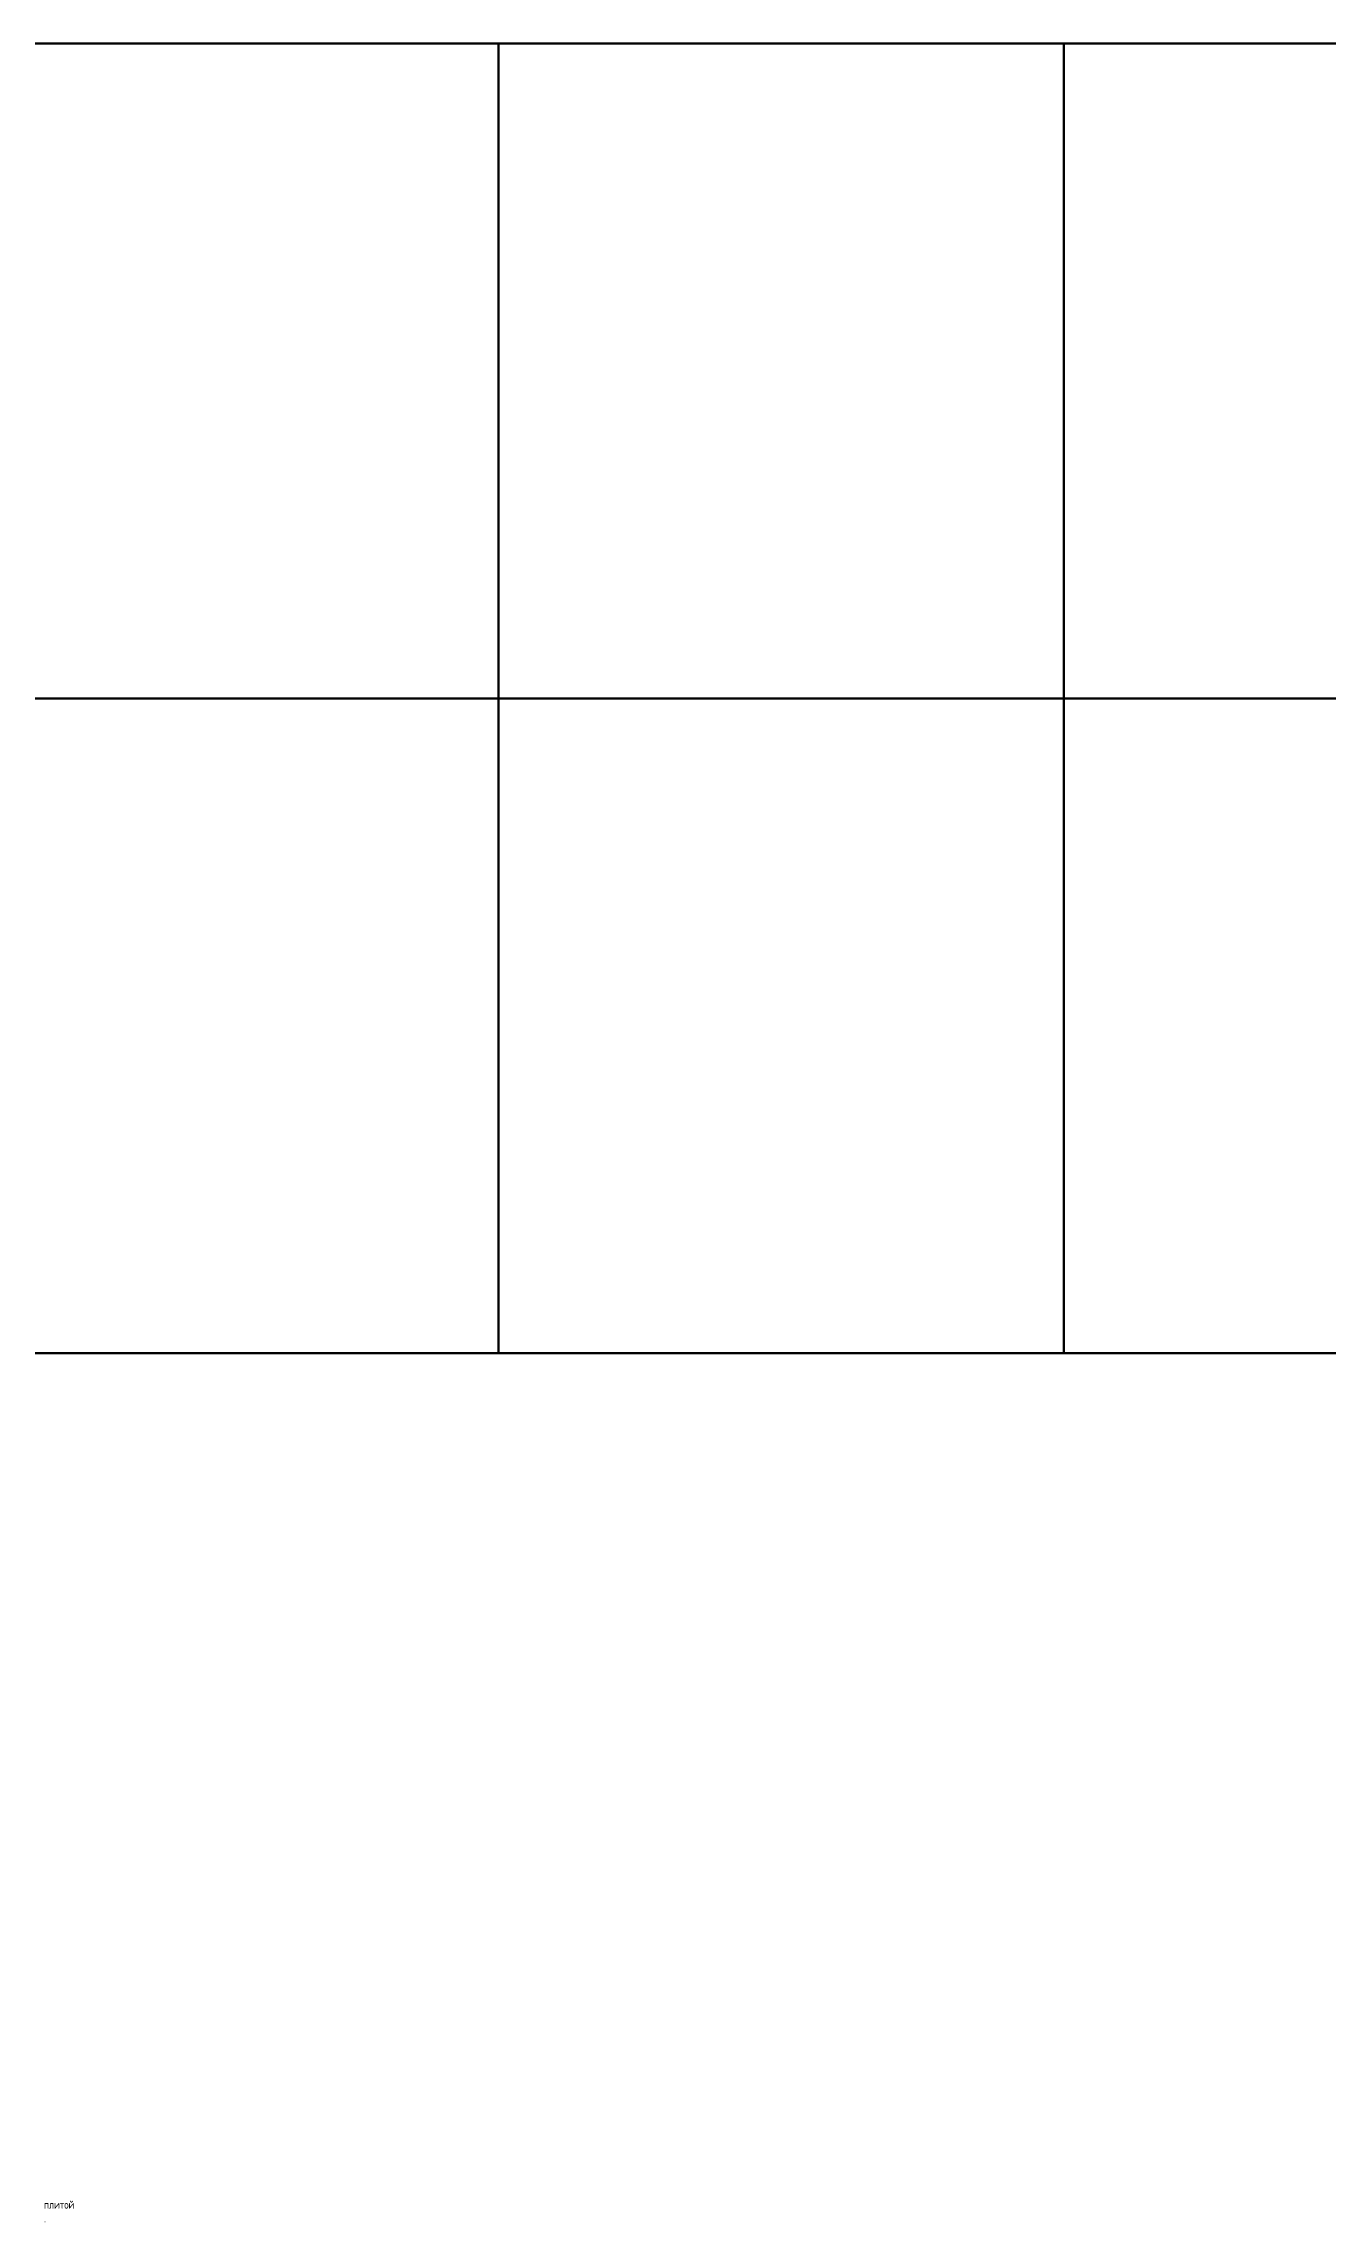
# Model space of a CAD drawing. Header units: millimetres. Extents: x -56773 to 323062, y -262288 to 76460.
# Drawn here: x 97813 to 117072, y -143918 to -111235 of the extents above; entities that cross this region are included whole.
import ezdxf

# ---------------------------------------------------------------- set-up
doc = ezdxf.new("R2010")
doc.units = ezdxf.units.MM
doc.layers.add('1.1)Стяжка керамзит  2 этаж', color=5, linetype='Continuous', lineweight=60)
doc.layers.add('Аннотация', color=7, linetype='Continuous', lineweight=20)
doc.styles.add('GOST Common_5', font='', dxfattribs={"width": 0.85, "height": 250})
doc.styles.get('GOST Common_5').set_extended_font_data('GOST Common')

msp = doc.modelspace()

# ---------------------------------------------------------------- linework, layer by layer
at = {"layer": '1.1)Стяжка керамзит  2 этаж'}
for points in [[(96156.6413, -121057.96), (104636.2849, -121057.96), (104636.2849, -111235.4911), (96156.6413, -111235.4911)], [(104636.2849, -121057.96), (113115.9285, -121057.96), (113115.9285, -111235.4911), (104636.2849, -111235.4911)], [(113115.9285, -121057.96), (121595.5721, -121057.96), (121595.5721, -111235.4911), (113115.9285, -111235.4911)], [(96156.6413, -130880.4289), (104636.2849, -130880.4289), (104636.2849, -121057.96), (96156.6413, -121057.96)], [(104636.2849, -130880.4289), (113115.9285, -130880.4289), (113115.9285, -121057.96), (104636.2849, -121057.96)], [(113115.9285, -130880.4289), (121595.5721, -130880.4289), (121595.5721, -121057.96), (113115.9285, -121057.96)]]:
    msp.add_lwpolyline(points, close=True, dxfattribs=at)

# ---------------------------------------------------------------- texts
at = {"layer": 'Аннотация', "lineweight": 9, "char_height": 120, "attachment_point": 1, "style": 'GOST Common_5'}
for s, insert, width in [('плитой', (97820.833, -143591.5925), 588.7593), ('\\fGOST Common|b0|i0|c204|p34|;\\W.9;.', (97818.4518, -143797.9675), 40.40505)]:
    msp.add_mtext(s, dxfattribs=dict(at, insert=insert, width=width))

doc.saveas('drawing.dxf')
